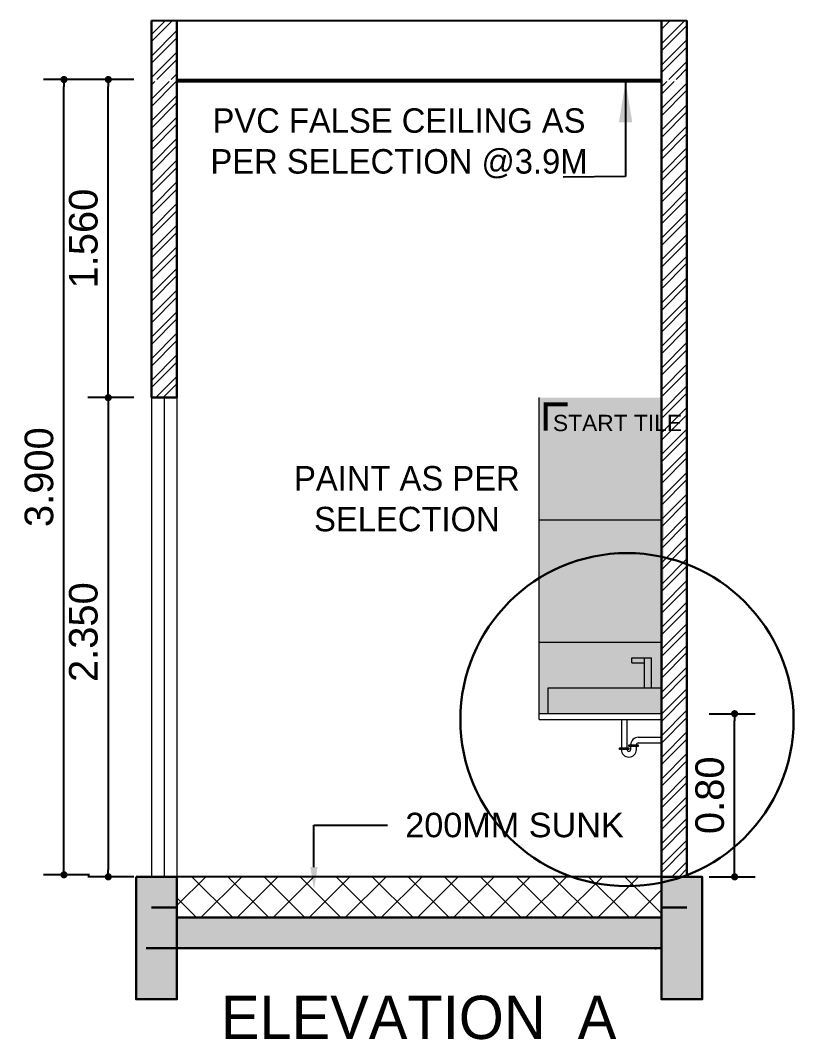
# Model space of a CAD drawing. Header units: metres. Extents: x 494 to 1845, y -666 to 1061.
# Drawn here: x 1404.921 to 1408.711, y 200.572 to 205.571 of the extents above; entities that cross this region are included whole.
import ezdxf
from ezdxf import colors
from ezdxf.entities.mleader import LeaderData, LeaderLine
from ezdxf.math import Vec2, Vec3

# ---------------------------------------------------------------- set-up
doc = ezdxf.new("R2010")
doc.units = ezdxf.units.M
doc.header["$MEASUREMENT"] = 0
doc.linetypes.add('1', pattern=[0])
doc.layers.get('Defpoints').update_dxf_attribs({"color": 12})
for name, color, linetype, lineweight in [('01 WALL', 7, 'Continuous', 25), ('ARCHITECTURAL COMMENTS', 2, 'Continuous', 30), ('DIMENSION', 8, 'Continuous', 5), ('VDA-Col-slab', 1, 'Continuous', 30), ('VDA-DOOR', 23, 'Continuous', 5), ('VDA-HATCH', 8, 'Continuous', 9), ('VDA-PLUMBING', 8, 'Continuous', 13), ('VDA-WALL', 250, 'Continuous', 25), ('VDA_DARK TILES', 8, 'Continuous', 9), ('VDA_LIGHT TILES', 254, 'Continuous', 5)]:
    doc.layers.add(name, color=color, linetype=linetype, lineweight=lineweight)
for name, color, linetype in [('TILES', 4, '1'), ('VDA DIMENSION', 8, 'Continuous'), ('VDA-TEXT', 250, '1'), ('VDA_CEILING', 250, 'Continuous'), ('VDA_ROOF', 250, 'Continuous')]:
    doc.layers.add(name, color=color, linetype=linetype)
doc.styles.add('arial', font='arial.ttf', dxfattribs={"height": 0.3})
doc.styles.add('AutoDCRFont', font='arial.ttf')
doc.styles.add('RS', font='GOTHIC.TTF')
doc.styles.get("Standard").update_dxf_attribs({"font": 'arial.ttf'})
doc.dimstyles.new('ISO-25', dxfattribs={"dimtxt": 1, "dimasz": 2.5, "dimexe": 1.25, "dimexo": 0.625, "dimtad": 1, "dimtxsty": 'Standard', "dimblk": 'ARCHTICK', "dimcen": 2.5, "dimadec": 0, "dimazin": 0, "dimtfac": 1, "dimtmove": 0, "dimatfit": 3, "dimfxl": 0, "dimarcsym": 0})
doc.dimstyles.new('SMALL-1', dxfattribs={"dimtxt": 0.16, "dimasz": 0.035, "dimexe": 0, "dimexo": 0.1, "dimgap": 0.05, "dimtad": 1, "dimzin": 0, "dimdsep": 46, "dimtxsty": 'RS', "dimblk": 'DOT', "dimcen": 2.5, "dimclrd": 256, "dimclre": 256, "dimclrt": 5, "dimadec": 0, "dimazin": 0, "dimtfac": 1, "dimtdec": 3, "dimtofl": 0, "dimtmove": 0, "dimatfit": 3, "dimfxl": 0, "dimtolj": 1, "dimtzin": 0, "dimarcsym": 0})

# ---------------------------------------------------------------- blocks, each defined once
blk = doc.blocks.new('PB')
at = {"layer": 'VDA-HATCH', "lineweight": 40}
h = blk.add_hatch(color=256, dxfattribs=at)
h.dxf.hatch_style = 1
h.paths.add_polyline_path([(1495.9651, 261.2151), (1495.7651, 261.2151), (1495.7651, 260.6151), (1495.9651, 260.6151)])
at = {"layer": 'VDA-Col-slab'}
blk.add_lwpolyline([(1495.7651, 261.2151), (1495.9651, 261.2151), (1495.9651, 260.6151), (1495.7651, 260.6151)], close=True, dxfattribs=at)
blk = doc.blocks.new('mc-lavabo3')
at = {"linetype": 'Continuous'}
for p, q in [((-156.4, 508.1), (-51.9, 508.1)), ((-156.4, 480.5), (-156.4, 508.1)), ((-89.7, 347.9), (-89.7, 508.1)), ((-51.9, 347.9), (-51.9, 508.1)), ((-51.9, 347.9), (-51.9, 508.1)), ((-156.4, 480.5), (-89.7, 480.5)), ((-648.6, 212), (0, 212)), ((-648.6, 179.6, 767), (-648.6, 212)), ((-648.6, 179.6, 767), (0, 179.6)), ((-212.5, 179.6, 215.7), (-212.5, 30.9, 215.7)), ((-182.5, 179.6, 215.7), (-182.5, 30.9, 215.7)), ((0, 212), (0, 179.6)), ((-122.5, 86.3, 215.7), (2.5, 86.3, 215.7)), ((-122.5, 56.3, 215.7), (2.5, 56.3, 215.7)), ((-162.5, 21.3, 215.7), (-162.5, 36.8, 215.7)), ((-132.5, 21.3, 215.7), (-132.5, 36.8, 215.7))]:
    blk.add_line(p, q, dxfattribs=at)
blk.add_lwpolyline([(0, 211), (-600, 211), (-600, 347.9), (0, 347.9)], close=True, dxfattribs=at)
at = {"linetype": 'Continuous', "elevation": 215.7}
blk.add_lwpolyline([(2.5, 86.3), (2.5, 56.3)], dxfattribs=at)
at = {"color": 44, "linetype": 'Continuous', "elevation": 215.7}
for points in [[(-222.5, 21.3), (-222.5, 30.9), (-173.1, 30.9), (-173.1, 21.3)], [(-172, 36.8), (-172, 46.5), (-122.6, 46.5), (-122.6, 36.8)]]:
    blk.add_lwpolyline(points, close=True, dxfattribs=at)
at = {"linetype": 'Continuous'}
for centre, radius, start, end in [((-122.5, 46.3, 215.7), 40, 90, 180), ((-122.5, 46.3, 215.7), 10, 90, 180), ((-172.5, 21.3, 215.7), 40, 180, 0), ((-172.5, 21.3, 215.7), 10, 180, 0)]:
    blk.add_arc(centre, radius, start, end, dxfattribs=at)
blk = doc.blocks.new('_Dot')
at = {"color": 0, "linetype": 'ByBlock', "lineweight": -2}
blk.add_line((-0.5, 0), (-1, 0), dxfattribs=at)
at = {"color": 0, "linetype": 'ByBlock', "const_width": 0.5}
blk.add_lwpolyline([(-0.25, 0, 1), (0.25, 0, 1)], format="xyb", close=True, dxfattribs=at)
blk = doc.blocks.new('*D743')
at = {"layer": 'Defpoints', "color": 0}
for p in [(1405.6468, 203.7207), (1405.3515, 201.3707), (1405.6017, 201.3707)]:
    blk.add_point(p, dxfattribs=at)
at = {"layer": 'VDA DIMENSION', "color": 253, "lineweight": -2}
for p, q in [((1405.4765, 203.7207), (1405.2515, 203.7207)), ((1405.3515, 203.6857), (1405.3515, 201.4057)), ((1405.4765, 201.3707), (1405.2515, 201.3707))]:
    blk.add_line(p, q, dxfattribs=at)
at = {"layer": 'VDA DIMENSION', "color": 253, "lineweight": -2, "xscale": 0.035, "yscale": 0.035, "zscale": 0.035}
for p, rotation in [((1405.3515, 203.7207), 90), ((1405.3515, 201.3707), 270)]:
    blk.add_blockref('_Dot', p, dxfattribs=dict(at, rotation=rotation))
at = {"layer": 'VDA DIMENSION', "color": 5, "insert": (1405.23, 202.5707), "char_height": 0.14, "attachment_point": 5, "rotation": 90}
blk.add_mtext('\\A1;2.350', dxfattribs=at)
blk = doc.blocks.new('*D744')
at = {"layer": 'Defpoints', "color": 0}
for p in [(1408.0629, 202.1707), (1408.4216, 202.1707), (1408.0629, 201.3707)]:
    blk.add_point(p, dxfattribs=at)
at = {"layer": 'VDA DIMENSION', "color": 253, "lineweight": -2}
for p, q in [((1408.2966, 202.1707), (1408.5216, 202.1707)), ((1408.4216, 201.4057), (1408.4216, 202.1357)), ((1408.2966, 201.3707), (1408.5216, 201.3707))]:
    blk.add_line(p, q, dxfattribs=at)
at = {"layer": 'VDA DIMENSION', "color": 253, "lineweight": -2, "xscale": 0.035, "yscale": 0.035, "zscale": 0.035}
for p, rotation in [((1408.4216, 202.1707), 90), ((1408.4216, 201.3707), 270)]:
    blk.add_blockref('_Dot', p, dxfattribs=dict(at, rotation=rotation))
at = {"layer": 'VDA DIMENSION', "color": 5, "insert": (1408.3002, 201.7707), "char_height": 0.14, "attachment_point": 5, "rotation": 90}
blk.add_mtext('\\A1;0.80', dxfattribs=at)
blk = doc.blocks.new('*D745')
at = {"layer": 'Defpoints', "color": 0}
for p in [(1405.1342, 205.2807), (1405.7304, 205.2807), (1405.7304, 201.3807)]:
    blk.add_point(p, dxfattribs=at)
at = {"layer": 'VDA DIMENSION', "color": 253, "lineweight": -2}
for p, q in [((1405.2592, 205.2807), (1405.0342, 205.2807)), ((1405.1342, 201.4157), (1405.1342, 205.2457)), ((1405.2592, 201.3807), (1405.0342, 201.3807))]:
    blk.add_line(p, q, dxfattribs=at)
at = {"layer": 'VDA DIMENSION', "color": 253, "lineweight": -2, "xscale": 0.035, "yscale": 0.035, "zscale": 0.035}
for p, rotation in [((1405.1342, 205.2807), 90), ((1405.1342, 201.3807), 270)]:
    blk.add_blockref('_Dot', p, dxfattribs=dict(at, rotation=rotation))
at = {"layer": 'VDA DIMENSION', "color": 5, "insert": (1405.0126, 203.3307), "char_height": 0.14, "attachment_point": 5, "rotation": 90}
blk.add_mtext('\\A1;3.900', dxfattribs=at)
blk = doc.blocks.new('*D746')
at = {"layer": 'Defpoints', "color": 0}
for p in [(1405.3515, 205.2807), (1405.7738, 205.2807), (1405.7738, 203.7207)]:
    blk.add_point(p, dxfattribs=at)
at = {"layer": 'VDA DIMENSION', "color": 253, "lineweight": -2}
for p, q in [((1405.4765, 205.2807), (1405.2515, 205.2807)), ((1405.3515, 203.7557), (1405.3515, 205.2457)), ((1405.4765, 203.7207), (1405.2515, 203.7207))]:
    blk.add_line(p, q, dxfattribs=at)
at = {"layer": 'VDA DIMENSION', "color": 253, "lineweight": -2, "xscale": 0.035, "yscale": 0.035, "zscale": 0.035}
for p, rotation in [((1405.3515, 205.2807), 90), ((1405.3515, 203.7207), 270)]:
    blk.add_blockref('_Dot', p, dxfattribs=dict(at, rotation=rotation))
at = {"layer": 'VDA DIMENSION', "color": 5, "insert": (1405.2301, 204.5007), "char_height": 0.14, "attachment_point": 5, "rotation": 90}
blk.add_mtext('\\A1;1.560', dxfattribs=at)

msp = doc.modelspace()

# ---------------------------------------------------------------- hatches: boundary and pattern name
at = {"layer": 'VDA-HATCH', "lineweight": 0}
h = msp.add_hatch(dxfattribs=at)
h.set_pattern_fill('ANSI32', color=8, scale=0.2)
h.set_pattern_definition([(45, (-31.379334, -43.07653), (-0.0530330086, 0.0530330086), []), (45, (-31.34398, -43.07653), (-0.0530330086, 0.0530330086), [])])
h.paths.add_polyline_path([(1405.5629, 205.2807), (1405.6879, 205.2807), (1405.6879, 205.5707), (1405.5629, 205.5707)])
h.paths.add_polyline_path([(1405.6879, 205.2707), (1405.6879, 203.7207), (1405.5629, 203.7207), (1405.5629, 205.2707)])
h.paths.add_polyline_path([(1408.0629, 205.2807), (1408.1879, 205.2807), (1408.1879, 205.5707), (1408.0629, 205.5707)])
h.paths.add_polyline_path([(1408.1879, 205.2707), (1408.1879, 201.3707), (1408.0629, 201.3707), (1408.0629, 205.2707)])
at = {"layer": 'VDA-HATCH', "lineweight": 40}
h = msp.add_hatch(color=256, dxfattribs=at)
h.dxf.hatch_style = 1
h.paths.add_polyline_path([(1405.5629, 201.3707), (1405.5629, 201.2207), (1405.6879, 201.2207), (1405.6879, 201.3707)])
at = {"layer": 'VDA-HATCH'}
h = msp.add_hatch(dxfattribs=at)
h.set_pattern_fill('ANSI37', color=43)
h.set_pattern_definition([(45, (-41132.15776, 15115.45626), (-0.08838834765, 0.08838834765), []), (135, (-41132.15776, 15115.45626), (-0.08838834765, -0.08838834765), [])])
h.paths.add_polyline_path([(1405.6879, 201.1707), (1408.0629, 201.1707), (1408.0629, 201.3707), (1405.6879, 201.3707)])
at = {"layer": 'VDA-HATCH', "lineweight": 40}
h = msp.add_hatch(color=256, dxfattribs=at)
h.dxf.hatch_style = 1
h.paths.add_polyline_path([(1408.0629, 201.1707), (1405.6879, 201.1707), (1405.6879, 201.0207), (1408.0629, 201.0207)])
at = {"layer": 'VDA_DARK TILES', "lineweight": 25, "true_color": 0x939598}
h = msp.add_hatch(color=252, dxfattribs=at)
h.dxf.hatch_style = 1
h.paths.add_polyline_path([(1408.0754, 203.1207), (1407.4629, 203.1207), (1407.4629, 203.7207), (1408.0629, 203.7207)])
at = {"layer": 'VDA_LIGHT TILES', "lineweight": 25, "true_color": 0xbcbcbc}
h = msp.add_hatch(color=9, dxfattribs=at)
h.dxf.hatch_style = 1
h.paths.add_polyline_path([(1408.0686, 202.1716), (1408.0754, 203.1207), (1407.4629, 203.1207), (1407.4629, 202.1716)])

# ---------------------------------------------------------------- linework, layer by layer
at = {"layer": '01 WALL', "color": 23, "const_width": 0.02}
msp.add_lwpolyline([(1407.604, 203.6874), (1407.4949, 203.6874), (1407.4949, 203.5586)], dxfattribs=at)
at = {"layer": 'ARCHITECTURAL COMMENTS'}
msp.add_circle((1407.8941, 202.1416, 0.1996), 0.8166, dxfattribs=at)
at = {"layer": 'TILES', "color": 163, "lineweight": 13, "true_color": 0x4873cb}
for p, q in [((1407.4629, 202.1716), (1407.4629, 203.7207, -1.0666)), ((1407.4629, 203.1207), (1408.0629, 203.1207, -1.776)), ((1407.4629, 202.5207), (1408.0629, 202.5207, -1.776))]:
    msp.add_line(p, q, dxfattribs=at)
at = {"layer": 'VDA-Col-slab'}
for p, q in [((1405.6879, 201.3707), (1405.5629, 201.3707, -1.776)), ((1405.6879, 201.2207), (1405.5629, 201.2207, -1.776)), ((1408.1879, 201.2207), (1408.0629, 201.2207, -1.776))]:
    msp.add_line(p, q, dxfattribs=at)
at = {"layer": 'VDA-Col-slab', "color": 18, "lineweight": -3, "true_color": 0x000000}
msp.add_line((1408.1879, 201.3707), (1405.6879, 201.3707, -1.776), dxfattribs=at)
at = {"layer": 'VDA-Col-slab'}
for points in [[(1408.0629, 201.1707), (1405.6879, 201.1707), (1405.6879, 201.3707)], [(1408.0629, 201.3707), (1408.0629, 201.1707)], [(1408.0629, 201.0207), (1405.5379, 201.0207)]]:
    msp.add_lwpolyline(points, dxfattribs=at)
at = {"layer": 'VDA-DOOR'}
msp.add_line((1405.6254, 203.7207), (1405.6254, 201.3707, -1.776), dxfattribs=at)
at = {"layer": 'VDA-HATCH'}
for q in [(1408.0396, 201.0207, -1.776), (1408.0333, 201.0144, -1.776)]:
    msp.add_line((1408.0333, 201.0144), q, dxfattribs=at)
at = {"layer": 'VDA-PLUMBING'}
for p, q in [((1405.5629, 203.7207), (1405.5629, 201.3707, -1.776)), ((1405.6879, 203.7207), (1405.6879, 201.3707, -1.776)), ((1407.4629, 202.1416), (1407.4629, 202.1716, -1.776))]:
    msp.add_line(p, q, dxfattribs=at)
at = {"layer": 'VDA-WALL', "color": 0, "lineweight": 30}
for p, q in [((1405.5629, 203.7207), (1405.5629, 205.5707, -1.776)), ((1405.6879, 203.7207), (1405.6879, 205.5707, -1.776)), ((1408.0629, 201.3707), (1408.0629, 205.5707, -1.776)), ((1408.1879, 201.3707), (1408.1879, 205.5707, -1.776)), ((1405.6879, 203.7207), (1405.5629, 203.7207, -1.776))]:
    msp.add_line(p, q, dxfattribs=at)
at = {"layer": 'VDA_CEILING'}
for p, q in [((1405.6879, 205.2807), (1408.0629, 205.2807, -1.776)), ((1405.6879, 205.2707), (1408.0629, 205.2707, -1.776))]:
    msp.add_line(p, q, dxfattribs=at)
at = {"layer": 'VDA_ROOF'}
msp.add_line((1405.5629, 205.5707), (1408.1879, 205.5707, -1.776), dxfattribs=at)

# ---------------------------------------------------------------- block references
at = {"layer": 'DIMENSION'}
for p in [(-90.2772, -59.8444), (-87.7022, -59.8444)]:
    msp.add_blockref('PB', p, dxfattribs=at)
at = {"layer": 'VDA-PLUMBING', "xscale": 0.0009249999999998676, "yscale": 0.0009249999999998676, "zscale": 0.0009249999999998676}
msp.add_blockref('mc-lavabo3', (1408.0629, 201.9755), dxfattribs=at)

# ---------------------------------------------------------------- texts
at = {"layer": 'VDA-TEXT', "char_height": 0.12, "attachment_point": 2}
for s, insert, width in [('{\\fCentury Gothic|b0|i0|c0|p34;PVC FALSE CEILING AS PER }{\\fCentury Gothic|b0|i0|c0|p34;SELECTION @3.9M}', (1406.7765, 205.1394), 2.128549), ('{\\fCentury Gothic|b0|i0|c0|p34;PAINT AS PER }{\\fCentury Gothic|b0|i0|c0|p34;SELECTION}', (1406.8151, 203.3852), 1.337712)]:
    msp.add_mtext(s, dxfattribs=dict(at, insert=insert, width=width))
at = {"layer": 'VDA-TEXT', "insert": (1407.4087, 203.6364), "char_height": 0.08, "width": 0.876781, "attachment_point": 1, "style": 'arial'}
msp.add_mtext('\\pi0.12218;START TILE ', dxfattribs=at)
at = {"layer": 'VDA-TEXT', "color": 250, "lineweight": 25, "ltscale": 111, "insert": (1406.8728, 200.7875), "char_height": 0.212026, "width": 3.461384, "attachment_point": 2, "style": 'AutoDCRFont'}
msp.add_mtext('{\\fCentury Gothic|b0|i0|c0|p34;ELEVATION  A}', dxfattribs=at)

# ---------------------------------------------------------------- dimensions: what is measured, and where the dimension line sits
at = {"layer": 'VDA DIMENSION'}
for base, p1, p2, picture, middle in [((1405.1342, 205.2807, -1.776), (1405.7304, 201.3807, -1.776), (1405.7304, 205.2807, -1.776), '*D745', (1405.0126, 203.3307, -1.776)), ((1405.3515, 205.2807, -1.7759), (1405.7738, 203.7207, -1.776), (1405.7738, 205.2807, -1.776), '*D746', (1405.2301, 204.5007, -1.7759))]:
    dim = msp.add_linear_dim(base=base, p1=p1, p2=p2, angle=90, dimstyle='ISO-25', override={"dimtxt": 0.14, "dimasz": 0.035, "dimexe": 0.1, "dimexo": 0.1, "dimgap": 0.05, "dimdec": 3, "dimzin": 1, "dimdsep": 46, "dimblk": 'Dot', "dimclrd": 253, "dimclre": 253, "dimclrt": 5, "dimfxl": 0.125, "dimfxlon": 1, "dimtolj": 1, "dimarcsym": 1}, dxfattribs=at)
    dim.commit()
    dim.dimension.update_dxf_attribs({"geometry": picture, "text_midpoint": middle})
for base, p1, p2, override, picture, middle in [((1405.3515, 201.3707, -1.776), (1405.6468, 203.7207, -1.776), (1405.6017, 201.3707, -1.776), {"dimtxt": 0.14, "dimasz": 0.035, "dimexe": 0.1, "dimexo": 0.1, "dimgap": 0.05, "dimdec": 3, "dimzin": 1, "dimdsep": 46, "dimblk": 'Dot', "dimclrd": 253, "dimclre": 253, "dimclrt": 5, "dimfxl": 0.125, "dimfxlon": 1, "dimtolj": 1, "dimarcsym": 1}, '*D743', (1405.3515, 202.5707, -1.776)), ((1408.4216, 202.1707, -1.776), (1408.0629, 201.3707, -1.776), (1408.0629, 202.1707, -1.776), {"dimtxt": 0.14, "dimasz": 0.035, "dimexe": 0.1, "dimexo": 0.1, "dimgap": 0.05, "dimzin": 1, "dimdsep": 46, "dimblk": 'Dot', "dimclrd": 253, "dimclre": 253, "dimclrt": 5, "dimfxl": 0.125, "dimfxlon": 1, "dimtolj": 1, "dimarcsym": 1}, '*D744', (1408.4216, 201.7707, -1.776))]:
    dim = msp.add_linear_dim(base=base, p1=p1, p2=p2, angle=90, dimstyle='ISO-25', override=override, dxfattribs=at)
    dim.commit()
    dim.dimension.update_dxf_attribs({"geometry": picture, "text_midpoint": middle, "dimtype": 160})

# ---------------------------------------------------------------- leaders
at = {"layer": 'VDA-TEXT'}
msp.add_leader([(1407.8872, 205.2707, -1.776), (1407.8872, 204.805, -1.776), (1407.581, 204.8019, -1.776)], dimstyle='SMALL-1', override={"dimasz": 0.2, "dimtad": 0, "dimclrd": 8, "dimfxl": 0}, dxfattribs=at)
ml = msp.add_multileader_mtext('Standard', dxfattribs=at)
ml.set_content('{\\C256;200MM SUNK}', color=256)
ml.set_leader_properties()
ml.build(insert=Vec2(0, 0))
ml.multileader.update_dxf_attribs({"dogleg_length": 0.36, "arrow_head_size": 0.11})
ctx = ml.context
ctx.base_point, ctx.char_height, ctx.arrow_head_size, ctx.landing_gap_size, ctx.plane_origin = Vec3(1406.7198, 201.6239, -1.776), 0.12, 0.11, 0.09, Vec3(1406.3598, 201.3085, -1.776)
ctx.text_align_type = 1
notes = []
notes.append((ctx, [(0, (1, 1, 0), (1406.3598, 201.6239, -1.776), (1, 0), 0.36, [(0, [(1406.3598, 201.3085, -1.776)], 0, [])])]))
ctx.mtext.insert, ctx.mtext.alignment, ctx.mtext.flow_direction = Vec3(1407.3428, 201.6849, -1.776), 2, 5
for ctx, leaders in notes:
    for number, flags, end, landing, length, lines in leaders:
        leader = LeaderData()
        leader.index, (leader.has_last_leader_line, leader.has_dogleg_vector, leader.attachment_direction) = number, flags
        leader.last_leader_point, leader.dogleg_vector, leader.dogleg_length = Vec3(end), Vec3(landing), length
        for number, points, colour, breaks in lines:
            line = LeaderLine()
            line.index, line.vertices, line.color, line.breaks = number, Vec3.list(points), colors.encode_raw_color(colour), breaks
            leader.lines.append(line)
        ctx.leaders.append(leader)

doc.saveas('drawing.dxf')
